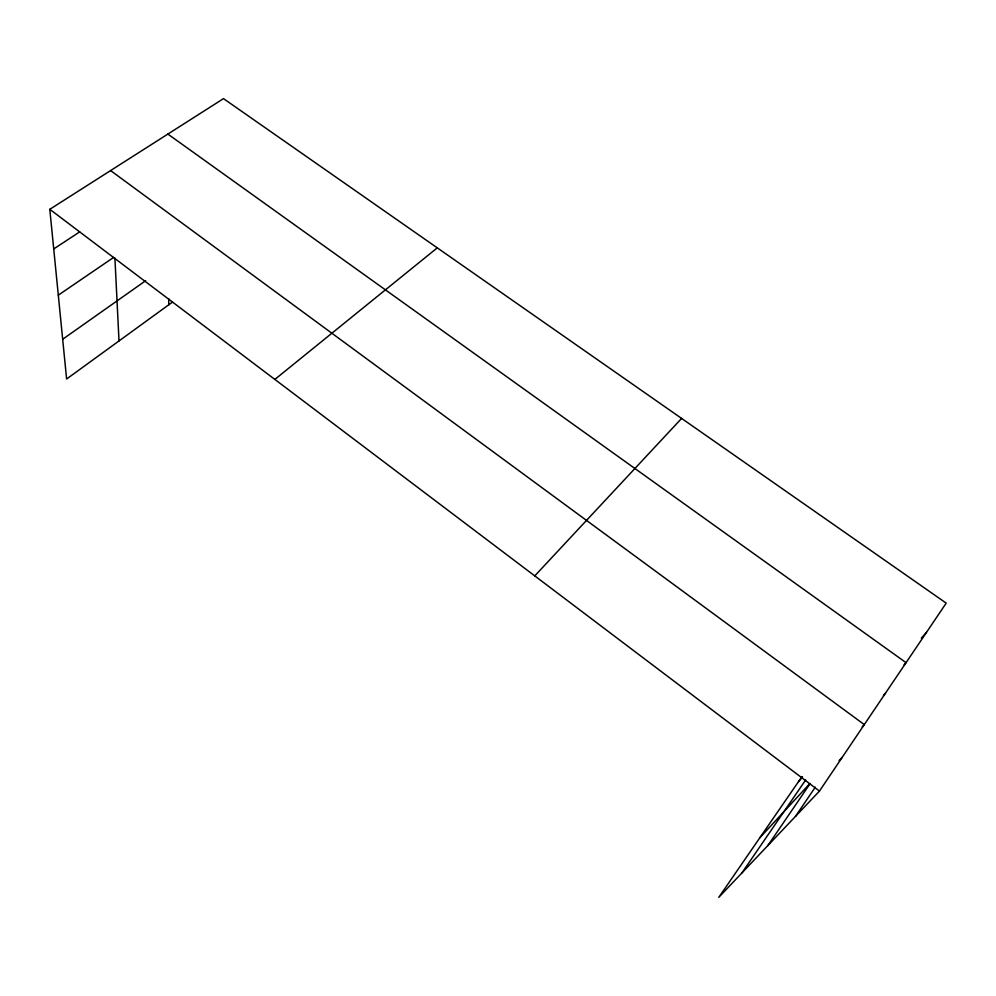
<?xml version="1.0" encoding="UTF-8"?>
<svg xmlns="http://www.w3.org/2000/svg" width="996" height="996" viewBox="0 0 996 996"><rect width="100%" height="100%" fill="white"/><g stroke="black" fill="none" stroke-linecap="round" stroke-linejoin="round"><path stroke-width="1.49" d="M801.954 776.631L718.763 897.371L819.459 791.085L946.2 603.128L223.502 98.629L49.8 209.309L66.608 379.003L172.457 302.112M795.48 816.396L815.288 787.176M767.879 845.529L810.072 783.665M741.896 872.957L805.652 779.98M921.337 638.125L926.479 632.385M798.481 781.661L802.552 777.154M904.019 664.917L906.049 662.664L167.863 134.074M883.44 695.395L885.531 693.104M759.823 837.773L809.935 783.491M862.225 726.843L864.291 724.602L110.593 170.565M534.777 575.887L681.613 418.42M839.093 760.658L842.28 757.246M274.859 379.426L437.269 247.855M62.673 339.263L145.677 280.71M58.303 295.165L113.581 257.454M53.722 248.95L79.68 231.881M49.8 209.309L819.459 791.085M114.914 258.101L119.01 340.943M168.722 298.713L168.76 304.801"/></g></svg>
